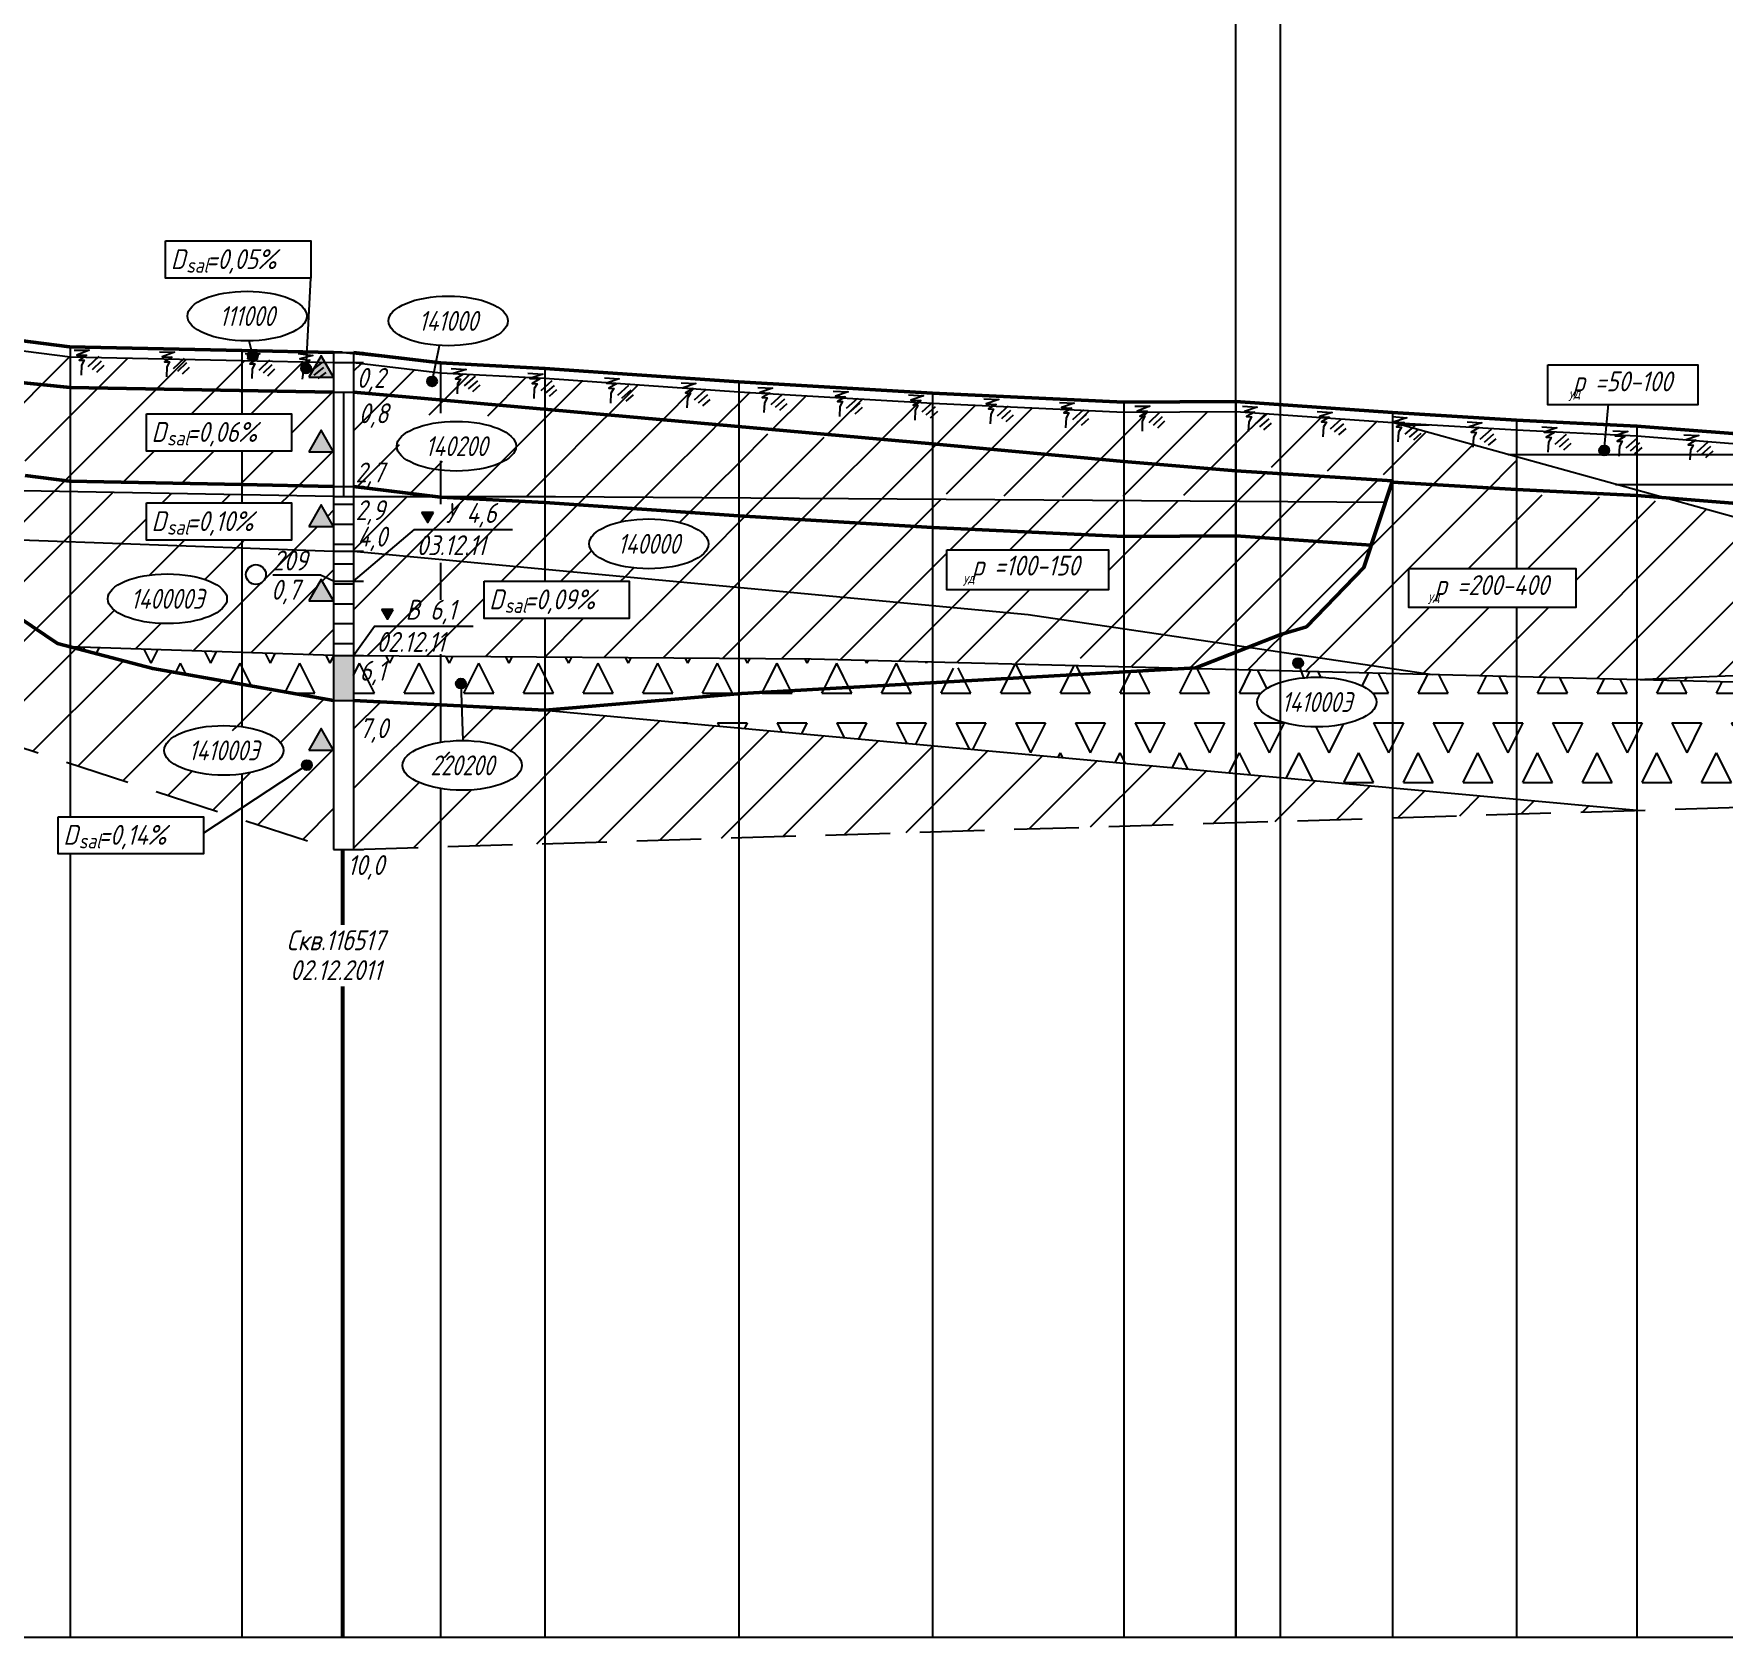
# Model space of a CAD drawing. Extents: x -1282 to 400, y 0 to 1149.
# Drawn here: x -519 to -349.1, y 862.8 to 1024.1 of the extents above; entities that cross this region are included whole.
import ezdxf
from ezdxf.enums import TextEntityAlignment as Align

# ---------------------------------------------------------------- set-up
doc = ezdxf.new("R2010")
doc.units = 0
doc.linetypes.add('ИИ27003', pattern=[9.5, 6.5, -3])
for name, color, linetype, lineweight in [('ИИ_ГЕОЛОГИЯ_025', 7, 'Continuous', 25), ('ИИ_ГЕОЛОГИЯ_050', 7, 'Continuous', 50), ('ИИ_ГЕОФИЗИКА_025', 7, 'Continuous', 25), ('ИИ_ПРОФИЛЬ_025', 7, 'Continuous', 25)]:
    doc.layers.add(name, color=color, linetype=linetype, lineweight=lineweight)
doc.layers.add('Профиль', color=7, linetype='Continuous')
doc.layers.add('ТХ-Л', color=140, linetype='Continuous')
doc.styles.add('VNIPISIMPLEXCUR', font='simplex.shx', dxfattribs={"width": 0.8, "oblique": 15})
doc.linetypes.add('ИИ27001', pattern='A,2.5,[1,3dservice.shx,S=1.85,R=180.00002,X=0,Y=0],2.5,-1', length=6)
doc.linetypes.add('ИИ27002', pattern='A,2,-0.6,[1,3dservice.shx,S=0.6,R=30.000013,X=0.9,Y=0],-0.6,[1,3dservice.shx,S=0.6,R=-30.000013,X=0.3,Y=0],-0.6,[1,3dservice.shx,S=0.6,R=209.999975,X=-0.3,Y=0],-0.6,[1,3dservice.shx,S=0.6,R=150.000007,X=-0.9,Y=0],-0.6,2', length=7)
doc.linetypes.add('ИИ27005', pattern='A,2.5,[1,3dservice.shx,S=1.85,R=180.00002,X=0,Y=0],2.5,-2,[4,3dservice.shx,S=0.5,R=0,X=0,Y=0],-2', length=9)
pattern_1 = [(45, (-1608.2575, 894.792), (-3, 3), [])]
pattern_2 = [(0, (-1608.2575, 894.792), (1.5, 9), [3, -3]), (63.43495, (-1608.2575, 894.792), (1.5, 9), [3.3541, -16.77051]), (116.56505, (-1605.2575, 894.792), (-1.5, -9), [3.3541, -6.708204]), (0, (-1605.2575, 900.792), (1.5, 9), [3, -3]), (296.56505, (-1605.2575, 900.792), (6, 5e-09), [3.3541, -6.708204]), (243.43495, (-1602.2575, 900.792), (-1.5, -9), [3.3541, -16.77051])]
pattern_3 = [(0, (-1608.2575, 894.792), (0, 2), [])]

# ---------------------------------------------------------------- blocks, each defined once
blk = doc.blocks.new('ИИ25020')
at = {"color": 0, "linetype": 'Continuous', "lineweight": 25}
blk.add_ellipse((0, 0), major_axis=(-6, 0), ratio=0.416667, dxfattribs=at)
at = {"color": 0, "linetype": 'Continuous', "style": 'VNIPISIMPLEXCUR', "oblique": 15, "width": 0.75}
blk.add_attdef('INDEX', text='', height=2, dxfattribs=at).set_placement((0, 0), align=Align.MIDDLE_CENTER)
blk = doc.blocks.new('ИИ16001')
at = {"linetype": 'Continuous', "lineweight": 25}
h = blk.add_hatch(color=0, dxfattribs=at)
edge = h.paths.add_edge_path()
edge.add_arc((0, 0), 0.5, 0, 360)
at = {"color": 0, "linetype": 'Continuous', "lineweight": 25}
blk.add_circle((0, 0), 0.5, dxfattribs=at)
blk = doc.blocks.new('ИИ25023')
at = {"linetype": 'Continuous', "lineweight": 25}
blk.add_hatch(color=0, dxfattribs=at).paths.add_polyline_path([(1.9, 1.7), (0.75, 1.7), (1.33, 0.7)])
at = {"color": 0, "linetype": 'Continuous', "lineweight": 25, "flags": 128}
blk.add_lwpolyline([(1.9, 1.7), (0.75, 1.7), (1.33, 0.7)], close=True, dxfattribs=at)
at = {"color": 0, "linetype": 'Continuous', "style": 'VNIPISIMPLEXCUR', "oblique": 15, "width": 0.8}
for tag, p in [('UGV', (2.55, 0.7)), ('DATE', (1.33, -2.7))]:
    blk.add_attdef(tag, p, '', height=2, dxfattribs=at)
blk = doc.blocks.new('ИИ25004')
at = {"linetype": 'Continuous', "lineweight": 25}
blk.add_hatch(color=0, dxfattribs=at).paths.add_polyline_path([(-2.5, 0), (0, 0), (-1.25, 2.17)])
at = {"color": 0, "linetype": 'Continuous', "lineweight": 25}
blk.add_lwpolyline([(-2.5, 0), (0, 0), (-1.25, 2.17)], close=True, dxfattribs=at)
blk = doc.blocks.new('ИИ25006')
at = {"color": 5, "linetype": 'Continuous', "lineweight": 25}
blk.add_circle((0, 0), 1, dxfattribs=at)
at = {"color": 0, "linetype": 'Continuous', "style": 'VNIPISIMPLEXCUR', "oblique": 15, "width": 0.8}
blk.add_attdef('NUMBER', (2, -1), '', height=2, dxfattribs=at)
blk.add_attdef('VALUE', text='', height=2, dxfattribs=at).set_placement((0, -1.5), align=Align.TOP_CENTER)
blk = doc.blocks.new('ИИ25010')
at = {"color": 0, "linetype": 'Continuous', "lineweight": 25}
for points in [[(0, 0), (3, 0), (0.5, -1), (2.5, -1), (1, -2), (2, -2), (1.5, -3), (1.5, -5)], [(4.94, -1.23), (2.82, -3.35)], [(5.47, -2.12), (3.7, -3.88)], [(6, -3), (4.59, -4.41)]]:
    blk.add_lwpolyline(points, dxfattribs=at)

msp = doc.modelspace()

# ---------------------------------------------------------------- hatches: boundary and pattern name
at = {"layer": 'ИИ_ГЕОЛОГИЯ_025'}
h = msp.add_hatch(dxfattribs=at)
h.set_pattern_fill('ИИ_СУГЛИНОК', color=256, pattern_type=2)
h.set_pattern_definition(pattern_1)
h.paths.add_polyline_path([(-515.363, 991.617), (-530.613, 993.567), (-530.613, 990.118), (-529.973, 990.02), (-515.363, 988.534)])
h.paths.add_polyline_path([(-529.973, 990.02), (-530.613, 990.118), (-530.613, 988.867), (-515.363, 988.036), (-515.363, 988.534)])
h.paths.add_polyline_path([(-515.363, 988.036), (-530.613, 988.867), (-530.613, 985.189), (-529.494, 984.965), (-515.363, 983.459)])
h.paths.add_polyline_path([(-529.494, 984.965), (-530.613, 985.189), (-530.613, 983.19), (-519.902, 983.19), (-519.902, 979.693), (-515.432, 979.12), (-515.363, 979.119), (-515.363, 983.459)])
h = msp.add_hatch(dxfattribs=at)
h.set_pattern_fill('ИИ_СУГЛИНОК', color=256, pattern_type=2)
h.set_pattern_definition(pattern_1)
h.paths.add_polyline_path([(-498.113, 991.267), (-515.363, 991.617), (-515.363, 988.534), (-498.113, 988.23)])
h.paths.add_polyline_path([(-488.863, 989.567), (-491.363, 989.567), (-490.477, 991.102), (-491.593, 991.126), (-491.602, 990.955, -0.3991561), (-491.128, 990.455, -1), (-492.128, 990.455, -0.4294331), (-491.602, 990.955), (-491.593, 991.126), (-498.113, 991.267), (-498.113, 988.23), (-488.863, 988.067)])
h.paths.add_polyline_path([(-498.113, 988.23), (-515.363, 988.534), (-515.363, 988.036), (-511.628, 987.832), (-498.113, 987.585)])
h.paths.add_polyline_path([(-488.863, 988.067), (-498.113, 988.23), (-498.113, 987.585), (-495.65, 987.54), (-488.863, 987.225)])
h.paths.add_polyline_path([(-498.113, 987.585), (-511.628, 987.832), (-515.363, 988.036), (-515.363, 983.459), (-508.029, 982.677), (-507.704, 982.657), (-507.704, 985.896), (-498.113, 985.896)])
h.paths.add_polyline_path([(-488.863, 987.225), (-495.65, 987.54), (-498.113, 987.585), (-498.113, 985.896), (-493.1, 985.896), (-493.1, 982.141), (-499.383, 982.141), (-488.863, 981.488), (-488.863, 982.067), (-491.363, 982.067), (-490.113, 984.232), (-488.863, 982.067)])
h = msp.add_hatch(dxfattribs=at)
h.set_pattern_fill('ИИ_СУГЛИНОК', color=256, pattern_type=2)
h.set_pattern_definition(pattern_1)
h.paths.add_polyline_path([(-478.859, 989.644), (-478.764, 990.095), (-486.863, 991.067), (-486.863, 988.067), (-478.113, 987.287), (-478.113, 990.017), (-478.764, 990.095), (-478.859, 989.644, -0.3548266), (-478.461, 989.155, -1), (-479.461, 989.155, -0.4762037)])
h.paths.add_polyline_path([(-467.613, 989.467), (-478.113, 990.017), (-478.113, 987.287), (-467.613, 986.351)])
h.paths.add_polyline_path([(-467.613, 989.467), (-467.613, 986.351), (-448.113, 984.613), (-448.113, 988.117)])
h.paths.add_polyline_path([(-428.613, 986.967), (-448.113, 988.117), (-448.113, 984.613), (-428.613, 982.874)])
edge = h.paths.add_edge_path()
edge.add_ellipse((-476.517, 983.56), major_axis=(-6, 0), ratio=0.4166667, start_angle=285.43135, end_angle=434.56865, ccw=False)
edge.add_line((-478.113, 985.97), (-478.113, 987.287))
edge.add_line((-478.113, 987.287), (-486.863, 988.067))
edge.add_line((-486.863, 988.067), (-486.863, 981.364))
edge.add_line((-486.863, 981.364), (-480.014, 980.939))
edge.add_line((-480.014, 980.939), (-478.113, 980.789))
edge.add_line((-478.113, 980.789), (-478.113, 981.15))
h.paths.add_polyline_path([(-478.113, 987.287), (-478.113, 986.496), (-467.613, 985.62), (-467.613, 986.351)])
edge = h.paths.add_edge_path()
edge.add_line((-467.613, 985.62), (-478.113, 986.496))
edge.add_line((-478.113, 986.496), (-478.113, 985.97))
edge.add_ellipse((-476.517, 983.56), major_axis=(-6, 0), ratio=0.4166667, start_angle=74.56865, end_angle=285.43135, ccw=False)
edge.add_line((-478.113, 981.15), (-478.113, 980.789))
edge.add_line((-478.113, 980.789), (-467.613, 979.958))
edge.add_line((-467.613, 979.958), (-467.613, 985.62))
h.paths.add_polyline_path([(-448.113, 984.058), (-451.017, 984.234), (-467.613, 985.62), (-467.613, 979.958), (-449.689, 978.54), (-448.113, 978.49)])
h.paths.add_polyline_path([(-487.392, 987.689), (-482.849, 987.37), (-481.892, 990.942), (-486.435, 991.261)], flags=9)
h.paths.add_polyline_path([(-487.188, 984.131), (-482.645, 983.812), (-481.688, 987.384), (-486.231, 987.703)], flags=9)
h = msp.add_hatch(dxfattribs=at)
h.set_pattern_fill('ИИ_СУГЛИНОК', color=256, pattern_type=2)
h.set_pattern_definition(pattern_1)
h.paths.add_polyline_path([(-467.613, 986.351), (-467.613, 985.62), (-451.017, 984.234), (-448.113, 984.058), (-448.113, 984.613)])
h.paths.add_polyline_path([(-428.613, 982.874), (-448.113, 984.058), (-448.113, 978.49), (-428.613, 977.875)])
h = msp.add_hatch(dxfattribs=at)
h.set_pattern_fill('ИИ_СУГЛИНОК', color=256, pattern_type=2)
h.set_pattern_definition(pattern_1)
h.paths.add_polyline_path([(-409.363, 986.067), (-428.613, 986.967), (-428.613, 982.874), (-421.009, 982.413), (-409.363, 981.592)])
h.paths.add_polyline_path([(-409.363, 981.089), (-428.613, 982.874), (-428.613, 977.875), (-416.44, 977.491), (-409.363, 977.61)])
h.paths.add_polyline_path([(-421.009, 982.413), (-428.613, 982.874), (-409.363, 981.089), (-409.363, 981.592)], flags=17)
h.paths.add_polyline_path([(-409.363, 981.592), (-409.363, 981.089), (-398.113, 980.161), (-398.113, 980.798)])
h.paths.add_polyline_path([(-398.113, 986.117), (-409.363, 986.067), (-409.363, 981.592), (-398.113, 980.798)])
h.paths.add_polyline_path([(-398.113, 980.161), (-409.363, 981.089), (-409.363, 977.61), (-398.113, 977.798)])
h = msp.add_hatch(dxfattribs=at)
h.set_pattern_fill('ИИ_СУГЛИНОК', color=256, pattern_type=2)
h.set_pattern_definition(pattern_1)
h.paths.add_polyline_path([(-382.363, 985.017), (-398.113, 986.117), (-398.113, 980.798), (-387.94, 980.081), (-382.363, 979.748)])
h.paths.add_polyline_path([(-382.363, 979.14), (-398.113, 980.161), (-398.113, 977.798), (-384.339, 978.029), (-382.737, 978.002)])
h.paths.add_polyline_path([(-384.339, 978.029), (-398.113, 977.798), (-398.113, 977.123), (-384.645, 977.031)])
h = msp.add_hatch(dxfattribs=at)
h.set_pattern_fill('ИИ_СУГЛИНОК', color=256, pattern_type=2)
h.set_pattern_definition(pattern_1)
h.paths.add_polyline_path([(-369.863, 981.553), (-382.363, 985.017), (-382.363, 979.748), (-369.863, 979.001)])
h.paths.add_polyline_path([(-382.363, 979.017), (-382.363, 977.996), (-369.863, 977.786), (-369.863, 978.267)])
h.paths.add_polyline_path([(-369.863, 979.001), (-382.363, 979.748), (-382.363, 979.017), (-369.863, 978.267)])
h = msp.add_hatch(dxfattribs=at)
h.set_pattern_fill('ИИ_ГЛИНА', color=256, pattern_type=2)
h.set_pattern_definition([(0, (-1608.2575, 894.792), (0, 3), [])])
h.paths.add_polyline_path([(-348.113, 982.917), (-357.763, 983.667), (-357.763, 978.278), (-350.654, 977.854), (-348.113, 977.59)])
h.paths.add_polyline_path([(-357.763, 983.667), (-360.906, 983.823), (-361.007, 982.707, -0.38799), (-360.552, 982.209, -1), (-361.552, 982.209, -0.4409325), (-361.007, 982.707), (-360.906, 983.823), (-369.863, 984.267), (-369.863, 981.553), (-358.12, 978.3), (-357.763, 978.278)])
h.paths.add_polyline_path([(-369.863, 984.267), (-382.363, 985.017), (-369.863, 981.553)])
h.paths.add_polyline_path([(-348.113, 977.59), (-350.654, 977.854), (-357.763, 978.278), (-357.763, 978.201), (-355.083, 977.458), (-348.113, 976.917)])
h = msp.add_hatch(dxfattribs=at)
h.set_pattern_fill('ИИ_СУГЛИНОК', color=256, pattern_type=2)
h.set_pattern_definition(pattern_1)
h.paths.add_polyline_path([(-515.363, 979.119), (-515.432, 979.12), (-519.902, 979.693), (-519.902, 979.585), (-530.613, 979.585), (-530.613, 978.329), (-515.363, 978.051)])
h.paths.add_polyline_path([(-530.613, 978.329), (-542.183, 978.541), (-541.342, 977.896), (-533.379, 973.696), (-530.613, 973.595)])
h.paths.add_polyline_path([(-515.363, 978.051), (-530.613, 978.329), (-530.613, 973.595), (-515.363, 973.036)])
h.paths.add_polyline_path([(-507.704, 976.925), (-498.113, 976.925), (-498.113, 977.736), (-515.363, 978.051), (-515.363, 973.036), (-498.113, 972.405), (-498.113, 973.169), (-507.704, 973.169)])
h.paths.add_polyline_path([(-498.113, 982.062), (-499.383, 982.141), (-507.704, 982.141), (-507.704, 982.657), (-508.029, 982.677), (-515.363, 983.459), (-515.363, 979.119), (-498.113, 978.767)])
h = msp.add_hatch(dxfattribs=at)
h.set_pattern_fill('ИИ_СУГЛИНОК', color=256, pattern_type=2)
h.set_pattern_definition(pattern_1)
h.paths.add_polyline_path([(-488.863, 981.488), (-498.113, 982.062), (-498.113, 978.767), (-488.863, 978.567)])
h.paths.add_polyline_path([(-488.863, 978.567), (-498.113, 978.767), (-498.113, 977.736), (-488.863, 977.567)])
h = msp.add_hatch(dxfattribs=at)
h.set_pattern_fill('ИИ_СУГЛИНОК', color=256, pattern_type=2)
h.set_pattern_definition(pattern_1)
h.paths.add_polyline_path([(-478.113, 980.789), (-480.014, 980.939), (-486.863, 981.364), (-486.863, 978.567), (-478.612, 977.577), (-478.113, 977.577)])
h.paths.add_polyline_path([(-467.613, 979.958), (-478.113, 980.789), (-478.113, 977.577), (-467.613, 977.59)])
h.paths.add_polyline_path([(-467.613, 976.967), (-478.113, 977.517), (-478.612, 977.577), (-486.863, 977.567), (-486.863, 972.067), (-467.613, 970.264)])
h.paths.add_polyline_path([(-479.977, 975.952), (-478.822, 975.952), (-479.4, 974.952)], flags=16)
h.paths.add_polyline_path([(-467.613, 979.958), (-467.613, 977.59), (-466.536, 977.591), (-448.113, 977.465), (-448.113, 978.49), (-449.689, 978.54)])
h.paths.add_polyline_path([(-487.516, 978.18), (-482.973, 977.861), (-482.016, 981.432), (-486.559, 981.751)], flags=9)
h.paths.add_polyline_path([(-481.158, 971.311), (-471.244, 971.043), (-470.44, 974.043), (-480.354, 974.311)], flags=25)
h.paths.add_polyline_path([(-478.367, 974.1), (-471.31, 973.781), (-470.353, 977.352), (-477.41, 977.671)], flags=9)
h.paths.add_polyline_path([(-487.516, 974.382), (-483.049, 974.063), (-482.092, 977.634), (-486.559, 977.953)], flags=9)
h.paths.add_polyline_path([(-487.321, 971.721), (-482.778, 971.402), (-481.821, 974.974), (-486.364, 975.293)], flags=9)
h = msp.add_hatch(dxfattribs=at)
h.set_pattern_fill('ИИ_СУГЛИНОК', color=256, pattern_type=2)
h.set_pattern_definition(pattern_1)
h.paths.add_polyline_path([(-587.363, 978.825), (-598.113, 978.701), (-598.113, 977.729), (-587.363, 974.22)])
h.paths.add_polyline_path([(-574.113, 978.969), (-574.151, 978.977), (-587.363, 978.825), (-587.363, 974.22), (-574.113, 969.895)])
h.paths.add_polyline_path([(-557.613, 979.109), (-565.132, 978.899), (-574.113, 978.977), (-574.113, 969.895), (-557.613, 964.509)])
h.paths.add_polyline_path([(-548.113, 978.759), (-550.5, 979.307), (-557.613, 979.109), (-557.613, 964.509), (-548.113, 961.408), (-548.113, 966.241), (-553.444, 966.241), (-553.444, 970.168), (-548.113, 970.168)])
h.paths.add_polyline_path([(-530.613, 971.204), (-533.025, 973.054), (-540.002, 976.897), (-548.113, 978.759), (-548.113, 970.168), (-536.641, 970.168), (-536.641, 966.241), (-548.113, 966.241), (-548.113, 961.408), (-530.613, 955.695)])
h.paths.add_polyline_path([(-515.363, 961.612), (-516.682, 961.999), (-524.958, 966.865), (-530.613, 971.204), (-530.613, 955.695), (-515.363, 950.717)])
edge = h.paths.add_edge_path()
edge.add_ellipse((-499.914, 952.034), major_axis=(-6, 0), ratio=0.4166667, start_angle=252.53088, end_angle=467.46912, ccw=False)
edge.add_line((-498.113, 954.418), (-498.113, 958.137))
edge.add_line((-498.113, 958.137), (-505.274, 958.648))
edge.add_line((-505.274, 958.648), (-515.363, 961.612))
edge.add_line((-515.363, 961.612), (-515.363, 950.717))
edge.add_line((-515.363, 950.717), (-499.29, 945.47))
edge.add_line((-499.29, 945.47), (-498.113, 946.242))
edge.add_line((-498.113, 946.242), (-498.113, 949.649))
h = msp.add_hatch(dxfattribs=at)
h.set_pattern_fill('ИИ_СУГЛИНОК', color=256, pattern_type=2)
h.set_pattern_definition(pattern_1)
h.paths.add_polyline_path([(-488.863, 977.567), (-498.113, 977.736), (-498.113, 976.925), (-493.1, 976.925), (-493.1, 973.169), (-498.113, 973.169), (-498.113, 972.405), (-488.863, 972.067), (-488.863, 974.567), (-491.363, 974.567), (-490.113, 976.732), (-488.863, 974.567)])
h = msp.add_hatch(dxfattribs=at)
h.set_pattern_fill('ИИ_КОНСИСТЕНЦИЯ_01', color=256, pattern_type=2)
h.set_pattern_definition(pattern_3)
h.paths.add_polyline_path([(-486.863, 977.567), (-488.863, 977.567), (-488.863, 972.067), (-486.863, 972.067)])
h = msp.add_hatch(dxfattribs=at)
h.set_pattern_fill('ИИ_СУГЛИНОК', color=256, pattern_type=2)
h.set_pattern_definition(pattern_1)
h.paths.add_polyline_path([(-448.113, 975.617), (-467.613, 976.967), (-467.613, 970.264), (-448.113, 968.439)])
edge = h.paths.add_edge_path(flags=16)
edge.add_ellipse((-457.158, 972.815), major_axis=(-6, 0), ratio=0.4166667, start_angle=0, end_angle=360)
h.paths.add_polyline_path([(-448.113, 977.465), (-466.536, 977.591), (-467.613, 977.59), (-467.613, 976.967), (-448.113, 975.617)])
h.paths.add_polyline_path([(-428.613, 977.332), (-448.113, 977.465), (-448.113, 975.617), (-428.613, 974.467)])
h.paths.add_polyline_path([(-448.113, 978.49), (-448.113, 977.465), (-428.613, 977.332), (-428.613, 977.875)])
h.paths.add_polyline_path([(-428.613, 974.467), (-448.113, 975.617), (-448.113, 968.439), (-428.613, 966.613)])
h = msp.add_hatch(dxfattribs=at)
h.set_pattern_fill('ИИ_СУГЛИНОК', color=256, pattern_type=2)
h.set_pattern_definition(pattern_1)
h.paths.add_polyline_path([(-409.363, 977.2), (-428.613, 977.332), (-428.613, 974.467), (-409.363, 973.567)])
h.paths.add_polyline_path([(-409.363, 973.567), (-428.613, 974.467), (-428.613, 966.613), (-419.008, 965.714), (-409.363, 964.281)])
h.paths.add_polyline_path([(-410.925, 972.218), (-410.925, 968.175), (-427.167, 968.175), (-427.167, 972.218)], flags=16)
h.paths.add_polyline_path([(-427.567, 968.469), (-411.605, 968.112), (-410.533, 972.112), (-426.495, 972.469)], flags=24)
h.paths.add_polyline_path([(-425.988, 968.36), (-424.231, 968.226), (-423.829, 969.726), (-425.586, 969.86)], flags=8)
h = msp.add_hatch(dxfattribs=at)
h.set_pattern_fill('ИИ_СУГЛИНОК', color=256, pattern_type=2)
h.set_pattern_definition(pattern_1)
h.paths.add_polyline_path([(-398.113, 977.123), (-409.363, 977.2), (-409.363, 973.567), (-398.113, 973.617)])
h.paths.add_polyline_path([(-384.645, 977.031), (-398.113, 977.123), (-398.113, 973.617), (-385.956, 972.768)])
h.paths.add_polyline_path([(-383.059, 977.02), (-384.645, 977.031), (-385.956, 972.768), (-384.489, 972.665)])
h.paths.add_polyline_path([(-384.489, 972.665), (-385.956, 972.768), (-386.33, 971.551), (-391.116, 965.666), (-398.113, 963.067), (-398.113, 962.611), (-396.806, 962.417), (-393.577, 963.678), (-391.005, 964.472), (-385.224, 970.425)])
h.paths.add_polyline_path([(-386.33, 971.551), (-385.956, 972.768), (-398.113, 973.617), (-398.113, 963.067), (-391.116, 965.666)])
h.paths.add_polyline_path([(-398.113, 973.617), (-409.363, 973.567), (-409.363, 964.281), (-398.991, 962.741), (-398.113, 963.067)])
h = msp.add_hatch(dxfattribs=at)
h.set_pattern_fill('ИИ_СУГЛИНОК', color=256, pattern_type=2)
h.set_pattern_definition(pattern_1)
h.paths.add_polyline_path([(-382.363, 977.996), (-382.737, 978.002), (-385.224, 970.425), (-391.005, 964.472), (-393.577, 963.678), (-396.806, 962.417), (-382.363, 960.272)])
h.paths.add_polyline_path([(-369.863, 977.786), (-382.363, 977.996), (-382.363, 960.272), (-378.331, 959.673), (-369.863, 959.462), (-369.863, 966.4), (-380.723, 966.4), (-380.723, 970.328), (-369.863, 970.328)])
h.paths.add_polyline_path([(-357.763, 977.272), (-363.502, 977.679), (-369.863, 977.786), (-369.863, 970.328), (-363.92, 970.328), (-363.92, 966.4), (-369.863, 966.4), (-369.863, 959.462), (-357.763, 959.161)])
h.paths.add_polyline_path([(-348.113, 975.527), (-353.26, 976.953), (-357.763, 977.272), (-357.763, 959.161), (-348.113, 959.566)])
h.paths.add_polyline_path([(-340.113, 973.311), (-348.113, 975.527), (-348.113, 959.566), (-340.113, 959.902)])
h.paths.add_polyline_path([(-327.863, 969.917), (-340.113, 973.311), (-340.113, 959.902), (-327.863, 960.417), (-327.863, 961.917), (-330.363, 961.917), (-329.113, 964.082), (-327.863, 961.917)])
h = msp.add_hatch(dxfattribs=at)
h.set_pattern_fill('ИИ_СУГЛИНОК', color=256, pattern_type=2)
h.set_pattern_definition(pattern_1)
h.paths.add_polyline_path([(-515.363, 973.036), (-530.613, 973.595), (-530.613, 972.205), (-516.632, 962.797), (-515.375, 962.465), (-515.363, 962.465)])
h.paths.add_polyline_path([(-498.113, 972.405), (-515.363, 973.036), (-515.363, 962.465), (-498.113, 961.88)])
edge = h.paths.add_edge_path(flags=16)
edge.add_ellipse((-505.59, 967.283), major_axis=(-6, 0), ratio=0.4166667, start_angle=0, end_angle=360)
h.paths.add_polyline_path([(-488.863, 967.067), (-491.363, 967.067), (-490.113, 969.232), (-488.863, 967.067), (-488.863, 972.067), (-498.113, 972.405), (-498.113, 961.88), (-488.863, 961.567)])
h.paths.add_polyline_path([(-497.68, 969.721, -1), (-495.68, 969.721, -1)], flags=16)
h.paths.add_polyline_path([(-511.045, 965.917), (-500.402, 965.649), (-499.598, 968.649), (-510.241, 968.917)], flags=24)
h.paths.add_polyline_path([(-496.251, 966.379), (-491.708, 966.06), (-490.751, 969.632), (-495.294, 969.951)], flags=24)
h.paths.add_polyline_path([(-495.648, 969.767), (-490.61, 969.499), (-489.806, 972.499), (-494.844, 972.767)], flags=9)
h = msp.add_hatch(dxfattribs=at)
h.set_pattern_fill('ИИ_СУГЛИНОК', color=256, pattern_type=2)
h.set_pattern_definition(pattern_1)
h.paths.add_polyline_path([(-530.613, 972.205), (-530.613, 971.204), (-524.958, 966.865), (-516.682, 961.999), (-515.363, 961.612), (-515.363, 962.462), (-516.632, 962.797)])
h.paths.add_polyline_path([(-507.058, 960.269), (-515.363, 962.462), (-515.363, 961.612), (-505.274, 958.648), (-498.113, 958.137), (-498.113, 958.695)])
h = msp.add_hatch(dxfattribs=at)
h.set_pattern_fill('ИИ_КОНСИСТЕНЦИЯ_01', color=256, pattern_type=2)
h.set_pattern_definition(pattern_3)
h.paths.add_polyline_path([(-486.863, 972.067), (-488.863, 972.067), (-488.863, 969.067), (-486.863, 969.067)])
h = msp.add_hatch(dxfattribs=at)
h.set_pattern_fill('ИИ_СУГЛИНОК', color=256, pattern_type=2)
h.set_pattern_definition(pattern_1)
h.paths.add_polyline_path([(-467.613, 970.264), (-483.667, 971.767), (-486.863, 969.067), (-486.863, 961.567), (-467.613, 961.425), (-467.613, 965.301), (-473.733, 965.301), (-473.733, 969.056), (-467.613, 969.056)])
h.paths.add_polyline_path([(-482.862, 966.219), (-483.439, 965.219), (-484.017, 966.219)], flags=16)
h.paths.add_polyline_path([(-448.113, 968.439), (-467.613, 970.264), (-467.613, 969.056), (-459.13, 969.056), (-459.13, 965.301), (-467.613, 965.301), (-467.613, 961.425), (-448.113, 961.282)])
h.paths.add_polyline_path([(-485.198, 961.579), (-475.283, 961.311), (-474.48, 964.311), (-484.394, 964.579)], flags=9)
h.paths.add_polyline_path([(-482.178, 964.368), (-475.502, 964.049), (-474.545, 967.62), (-481.221, 967.939)], flags=24)
h = msp.add_hatch(dxfattribs=at)
h.set_pattern_fill('ИИ_КОНСИСТЕНЦИЯ_01', color=256, pattern_type=2)
h.set_pattern_definition(pattern_3)
h.paths.add_polyline_path([(-486.863, 969.067), (-488.863, 969.067), (-488.863, 961.567), (-486.863, 961.567)])
h = msp.add_hatch(dxfattribs=at)
h.set_pattern_fill('ИИ_СУГЛИНОК', color=256, pattern_type=2)
h.set_pattern_definition(pattern_1)
h.paths.add_polyline_path([(-428.613, 966.613), (-448.113, 968.439), (-448.113, 961.282), (-440.843, 961.229), (-428.613, 960.925)])
h.paths.add_polyline_path([(-409.363, 964.281), (-419.008, 965.714), (-428.613, 966.613), (-428.613, 960.925), (-421.046, 960.736), (-419.048, 960.895), (-409.363, 961.653)])
h.paths.add_polyline_path([(-409.363, 964.281), (-409.363, 961.653), (-399.929, 962.393), (-398.991, 962.741)])
h = msp.add_hatch(dxfattribs=at)
h.set_pattern_fill('ИИ_ЩЕБЕНЬ', color=256, pattern_type=2)
h.set_pattern_definition(pattern_2)
h.paths.add_polyline_path([(-498.113, 961.88), (-515.363, 962.465), (-506.828, 960.229), (-498.113, 958.695)])
h.paths.add_polyline_path([(-488.863, 961.567), (-498.113, 961.88), (-498.113, 958.695), (-492.781, 957.756), (-489.529, 957.524), (-488.863, 957.497)])
h = msp.add_hatch(dxfattribs=at)
h.set_pattern_fill('ИИ_СУГЛИНОК', color=256, pattern_type=2)
h.set_pattern_definition(pattern_1)
h.paths.add_polyline_path([(-398.113, 961.906), (-398.113, 962.611), (-398.991, 962.741), (-399.929, 962.393), (-409.363, 961.653), (-409.363, 960.445), (-402.965, 960.286), (-402.142, 960.332)])
h.paths.add_polyline_path([(-391.342, 960.813, -0.3172248), (-391.674, 960.342), (-391.553, 960.002), (-378.331, 959.673), (-396.806, 962.417), (-398.113, 961.906), (-398.113, 960.165), (-391.553, 960.002), (-391.674, 960.342, -0.5183437), (-392.342, 960.813, -1)])
h = msp.add_hatch(color=256, dxfattribs=at)
h.dxf.hatch_style = 1
h.paths.add_polyline_path([(-486.863, 961.567), (-488.863, 961.567), (-488.863, 957.067), (-486.863, 957.067)])
h = msp.add_hatch(dxfattribs=at)
h.set_pattern_fill('ИИ_ЩЕБЕНЬ', color=256, pattern_type=2)
h.set_pattern_definition(pattern_2)
h.paths.add_polyline_path([(-478.113, 961.502), (-486.863, 961.567), (-486.863, 957.413), (-478.113, 957.049)])
h.paths.add_polyline_path([(-467.613, 961.425), (-478.113, 961.502), (-478.113, 957.049), (-475.995, 956.961), (-476.04, 958.259, -0.4243738), (-476.557, 958.758, -1), (-475.557, 958.758, -0.4041258), (-476.04, 958.259), (-475.995, 956.961), (-471.534, 956.775), (-467.613, 957.08)])
h.paths.add_polyline_path([(-448.113, 961.282), (-467.613, 961.425), (-467.613, 957.08), (-448.113, 958.598)])
h.paths.add_polyline_path([(-428.613, 960.136), (-428.613, 960.925), (-440.843, 961.229), (-448.113, 961.282), (-448.113, 958.598), (-442.667, 959.022)])
h.paths.add_polyline_path([(-487.112, 958.231), (-483.255, 957.912), (-482.298, 961.483), (-486.155, 961.802)], flags=9)
h = msp.add_hatch(dxfattribs=at)
h.set_pattern_fill('ИИ_ЩЕБЕНЬ', color=256, pattern_type=2)
h.set_pattern_definition(pattern_2)
h.paths.add_polyline_path([(-428.613, 960.136), (-442.667, 959.022), (-448.113, 958.598), (-448.113, 957.737), (-447.815, 957.763), (-428.613, 958.843)])
h.paths.add_polyline_path([(-409.363, 959.926), (-409.363, 960.445), (-421.046, 960.736), (-428.613, 960.136), (-428.613, 958.843)])
h.paths.add_polyline_path([(-409.363, 959.926), (-428.613, 958.843), (-428.613, 952.496), (-409.363, 950.733)])
h.paths.add_polyline_path([(-398.113, 960.165), (-402.965, 960.286), (-409.363, 959.926), (-409.363, 950.733), (-398.113, 949.702)])
h = msp.add_hatch(dxfattribs=at)
h.set_pattern_fill('ИИ_СУПЕСЬ', color=256, pattern_type=2)
h.set_pattern_definition([(45, (-1605.2575, 894.792), (-3, 3), [5, -2])])
h.paths.add_polyline_path([(-327.863, 960.417), (-340.113, 959.902), (-340.113, 958.722), (-336.132, 958.622), (-336.064, 958.73, -0.2582575), (-336.299, 959.154, -1), (-335.299, 959.154, -0.421522), (-335.811, 958.654), (-327.863, 958.417)])
h.paths.add_polyline_path([(-340.113, 959.902), (-357.763, 959.161), (-340.113, 958.722)])
h.paths.add_polyline_path([(-325.863, 960.417), (-325.863, 958.417), (-312.959, 959.022)])
h = msp.add_hatch(dxfattribs=at)
h.set_pattern_fill('ИИ_ЩЕБЕНЬ', color=256, pattern_type=2)
h.set_pattern_definition(pattern_2)
h.paths.add_polyline_path([(-448.113, 957.737), (-448.113, 958.598), (-467.613, 957.08), (-467.613, 956.07)])
h.paths.add_polyline_path([(-448.113, 957.737), (-467.613, 956.07), (-448.113, 954.283)])
h.paths.add_polyline_path([(-428.613, 958.843), (-447.815, 957.763), (-448.113, 957.737), (-448.113, 954.283), (-428.613, 952.496)])
h = msp.add_hatch(dxfattribs=at)
h.set_pattern_fill('ИИ_ЩЕБЕНЬ', color=256, pattern_type=2)
h.set_pattern_definition(pattern_2)
edge = h.paths.add_edge_path()
edge.add_ellipse((-389.964, 956.9), major_axis=(-6, 0), ratio=0.4166667, start_angle=283.02239, end_angle=360, ccw=False)
edge.add_line((-391.316, 959.336), (-391.553, 960.002))
edge.add_line((-391.553, 960.002), (-398.113, 960.165))
edge.add_line((-398.113, 960.165), (-398.113, 949.702))
edge.add_line((-398.113, 949.702), (-382.363, 948.259))
edge.add_line((-382.363, 948.259), (-382.363, 959.773))
edge.add_line((-382.363, 959.773), (-391.553, 960.002))
edge.add_line((-391.553, 960.002), (-391.316, 959.336))
edge.add_ellipse((-389.964, 956.9), major_axis=(-6, 0), ratio=0.4166667, start_angle=0, end_angle=283.02239, ccw=False)
h.paths.add_polyline_path([(-369.863, 959.462), (-382.363, 959.773), (-382.363, 948.259), (-369.863, 947.113)])
h.paths.add_polyline_path([(-357.763, 959.161), (-369.863, 959.462), (-369.863, 947.113), (-357.763, 946.005)])
h.paths.add_polyline_path([(-348.113, 958.921), (-357.763, 959.161), (-357.763, 946.005), (-348.113, 946.299)])
h = msp.add_hatch(dxfattribs=at)
h.set_pattern_fill('ИИ_СУГЛИНОК', color=256, pattern_type=2)
h.set_pattern_definition(pattern_1)
edge = h.paths.add_edge_path()
edge.add_line((-488.863, 957.067), (-492.781, 957.756))
edge.add_line((-492.781, 957.756), (-498.113, 958.137))
edge.add_line((-498.113, 958.137), (-498.113, 954.418))
edge.add_ellipse((-499.914, 952.034), major_axis=(-6, 0), ratio=0.4166667, start_angle=107.46912, end_angle=252.53088, ccw=False)
edge.add_line((-498.113, 949.649), (-498.113, 946.242))
edge.add_line((-498.113, 946.242), (-491.964, 950.279))
edge.add_arc((-491.546, 950.553), 0.5, 180, 213.27982, ccw=False)
edge.add_arc((-491.546, 950.553), 0.5, 0, 180, ccw=False)
edge.add_arc((-491.546, 950.553), 0.5, -146.72018, 0, ccw=False)
edge.add_line((-491.964, 950.279), (-498.113, 946.242))
edge.add_line((-498.113, 946.242), (-498.113, 945.086))
edge.add_line((-498.113, 945.086), (-488.863, 942.067))
edge.add_line((-488.863, 942.067), (-488.863, 952.067))
edge.add_line((-488.863, 952.067), (-491.363, 952.067))
edge.add_line((-491.363, 952.067), (-490.113, 954.232))
edge.add_line((-490.113, 954.232), (-488.863, 952.067))
edge.add_line((-488.863, 952.067), (-488.863, 957.067))
h = msp.add_hatch(dxfattribs=at)
h.set_pattern_fill('ИИ_СУГЛИНОК', color=256, pattern_type=2)
h.set_pattern_definition(pattern_1)
edge = h.paths.add_edge_path()
edge.add_line((-478.113, 956.614), (-486.863, 957.067))
edge.add_line((-486.863, 957.067), (-486.863, 942.067))
edge.add_line((-486.863, 942.067), (-478.113, 942.334))
edge.add_line((-478.113, 942.334), (-478.113, 948.2))
edge.add_ellipse((-475.923, 950.528), major_axis=(-6, 0), ratio=0.4166667, start_angle=291.41065, end_angle=428.58935, ccw=False)
edge.add_line((-478.113, 952.855), (-478.113, 956.614))
edge = h.paths.add_edge_path()
edge.add_line((-467.613, 956.07), (-475.979, 956.503))
edge.add_line((-475.979, 956.503), (-475.859, 953.028))
edge.add_ellipse((-475.923, 950.528), major_axis=(-6, 0), ratio=0.4166667, start_angle=68.58935, end_angle=269.39182, ccw=False)
edge.add_line((-478.113, 948.2), (-478.113, 942.334))
edge.add_line((-478.113, 942.334), (-467.613, 942.654))
edge.add_line((-467.613, 942.654), (-467.613, 956.07))
h.paths.add_polyline_path([(-448.113, 954.283), (-467.613, 956.07), (-467.613, 942.654), (-448.113, 943.249)])
h.paths.add_polyline_path([(-448.113, 954.283), (-448.113, 943.249), (-357.763, 946.005)])
h.paths.add_polyline_path([(-487.134, 952.446), (-482.591, 952.127), (-481.634, 955.699), (-486.177, 956.017)], flags=9)

# ---------------------------------------------------------------- linework, layer by layer
at = {"layer": 'ИИ_ГЕОЛОГИЯ_025', "flags": 128}
for points in [[(-624.113, 1020.217), (-618.363, 1014.467), (-607.863, 1009.267), (-598.113, 1006.767), (-587.363, 1002.917), (-574.113, 999.617), (-557.613, 996.967), (-548.113, 996.867), (-530.613, 993.567), (-515.363, 991.617), (-498.113, 991.267), (-488.863, 991.067)], [(-491.628, 990.455), (-491.158, 999.528)], [(-496.997, 991.749), (-497.351, 993.229)], [(-478.961, 989.155), (-478.203, 992.768)], [(-488.863, 992.067), (-485.863, 992.067)], [(-488.863, 991.067), (-485.863, 991.067)], [(-486.863, 991.067), (-478.113, 990.017), (-467.613, 989.467), (-448.113, 988.117), (-428.613, 986.967), (-409.363, 986.067), (-398.113, 986.117), (-382.363, 985.017), (-369.863, 984.267), (-357.763, 983.667), (-348.113, 982.917), (-340.113, 982.017), (-327.863, 980.917)], [(-488.863, 988.067), (-485.863, 988.067)], [(-487.863, 988.067), (-487.863, 977.567)], [(-327.863, 969.917), (-382.363, 985.017)], [(-600.988, 978.668), (-574.113, 978.977), (-550.5, 979.307), (-541.342, 977.896), (-533.379, 973.696), (-488.863, 972.067)], [(-488.863, 978.567), (-485.863, 978.567)], [(-488.863, 977.567), (-485.863, 977.567)], [(-486.863, 969.067), (-480.727, 974.252), (-470.858, 974.252)], [(-488.863, 972.067), (-485.863, 972.067)], [(-486.863, 972.067), (-419.008, 965.714), (-378.331, 959.673)], [(-488.863, 969.067), (-490.169, 969.657), (-494.979, 969.657)], [(-488.863, 969.067), (-485.863, 969.067)], [(-486.863, 961.567), (-484.767, 964.519), (-474.828, 964.519)], [(-488.863, 957.067), (-506.828, 960.229), (-515.363, 962.465), (-515.363, 962.465), (-515.363, 962.465)], [(-488.863, 961.567), (-515.363, 962.465)], [(-488.863, 961.567), (-485.863, 961.567)], [(-486.863, 961.567), (-440.843, 961.229), (-327.863, 958.417)], [(-391.842, 960.813), (-391.316, 959.336)], [(-357.763, 959.161), (-327.863, 960.417)], [(-476.057, 958.758), (-475.859, 953.028)], [(-488.863, 957.067), (-485.863, 957.067)], [(-486.863, 957.067), (-467.613, 956.07), (-357.763, 946.005)], [(-491.546, 950.553), (-501.968, 943.712)], [(-488.863, 942.067), (-485.863, 942.067)]]:
    msp.add_lwpolyline(points, dxfattribs=at)
for points in [[(-505.762, 1003.283), (-491.158, 1003.283), (-491.158, 999.528), (-505.762, 999.528)], [(-507.704, 985.896), (-493.1, 985.896), (-493.1, 982.141), (-507.704, 982.141)], [(-507.704, 976.925), (-493.1, 976.925), (-493.1, 973.169), (-507.704, 973.169)], [(-473.733, 969.056), (-459.13, 969.056), (-459.13, 965.301), (-473.733, 965.301)], [(-516.571, 945.366), (-501.968, 945.366), (-501.968, 941.611), (-516.571, 941.611)]]:
    msp.add_lwpolyline(points, close=True, dxfattribs=at)
at = {"layer": 'ИИ_ГЕОЛОГИЯ_025', "linetype": 'Continuous', "flags": 128}
for points in [[(-488.863, 992.067), (-488.863, 942.067)], [(-486.863, 992.067), (-486.863, 942.067)]]:
    msp.add_lwpolyline(points, dxfattribs=at)
at = {"layer": 'ИИ_ГЕОЛОГИЯ_025', "linetype": 'ИИ27003', "flags": 128}
for points in [[(-624.113, 986.217), (-488.863, 942.067)], [(-486.863, 942.067), (-327.863, 946.917)]]:
    msp.add_lwpolyline(points, dxfattribs=at)
at = {"layer": 'ИИ_ГЕОЛОГИЯ_025', "linetype": 'ИИ27002', "flags": 128}
for points in [[(-488.863, 977.567), (-542.183, 978.541)], [(-486.863, 977.567), (-466.536, 977.591), (-383.059, 977.02)]]:
    msp.add_lwpolyline(points, dxfattribs=at)
at = {"layer": 'ИИ_ГЕОЛОГИЯ_050', "linetype": 'ИИ27001', "flags": 128}
for points in [[(-624.113, 1021.217), (-618.363, 1015.467), (-607.863, 1010.267), (-598.13, 1007.737), (-587.354, 1003.911), (-574.148, 1000.688), (-557.613, 997.967), (-548.113, 997.867), (-530.613, 994.567), (-515.432, 992.62), (-498.113, 992.267), (-488.863, 992.067)], [(-488.863, 988.067), (-515.363, 988.534), (-529.973, 990.02), (-548.113, 992.793), (-557.613, 993.283), (-574.113, 995.513), (-587.138, 998.643), (-598.113, 1001.448), (-607.863, 1004.885), (-618.363, 1010.584), (-624.113, 1017.217)], [(-624.113, 995.217), (-614.155, 993.08), (-598.113, 986.885), (-587.363, 982.765), (-574.113, 979.645), (-557.613, 979.7), (-550.5, 979.307), (-541.342, 977.896), (-530.834, 972.354), (-516.632, 962.797), (-507.058, 960.269), (-488.863, 957.067)], [(-486.863, 992.067), (-478.113, 991.017), (-467.613, 990.467), (-448.113, 989.117), (-428.613, 987.967), (-409.363, 987.067), (-398.113, 987.117), (-382.363, 986.017), (-369.863, 985.267), (-357.763, 984.667), (-348.113, 983.917), (-340.113, 983.017), (-327.863, 981.917)], [(-486.863, 957.067), (-478.113, 956.614), (-467.613, 956.07), (-447.815, 957.763), (-402.142, 960.332), (-393.577, 963.678), (-391.005, 964.472), (-385.224, 970.425), (-382.363, 979.14), (-398.113, 980.161), (-409.363, 981.089), (-428.613, 982.874), (-486.863, 988.067)]]:
    msp.add_lwpolyline(points, dxfattribs=at)
at = {"layer": 'ИИ_ГЕОЛОГИЯ_050', "linetype": 'ИИ27005', "flags": 128}
for points in [[(-488.863, 978.567), (-498.113, 978.767), (-515.432, 979.12), (-519.902, 979.693)], [(-382.403, 979.019), (-382.363, 979.017), (-369.863, 978.267), (-357.763, 977.667), (-348.113, 976.917), (-340.113, 976.017), (-327.863, 974.917)], [(-384.489, 972.665), (-398.113, 973.617), (-409.363, 973.567), (-428.613, 974.467), (-448.113, 975.617), (-467.613, 976.967), (-478.113, 977.517), (-486.863, 978.567)]]:
    msp.add_lwpolyline(points, dxfattribs=at)
at = {"layer": 'ИИ_ГЕОФИЗИКА_025', "flags": 128}
for points in [[(-366.712, 990.816), (-351.642, 990.816), (-351.642, 986.813), (-366.712, 986.813)], [(-427.167, 972.218), (-410.925, 972.218), (-410.925, 968.175), (-427.167, 968.175)], [(-380.723, 970.328), (-363.92, 970.328), (-363.92, 966.4), (-380.723, 966.4)]]:
    msp.add_lwpolyline(points, close=True, dxfattribs=at)
msp.add_lwpolyline([(-361.052, 982.209), (-360.63, 986.869)], dxfattribs=at)
at = {"layer": 'ИИ_ПРОФИЛЬ_025', "flags": 128}
for points in [[(-530.613, 994.567), (-515.363, 992.617), (-498.113, 992.267), (-488.068, 992.117), (-487.863, 992.067), (-478.113, 991.017), (-467.613, 990.467), (-448.113, 989.117), (-428.613, 987.967), (-409.363, 987.067), (-398.113, 987.117), (-382.363, 986.017), (-369.863, 985.267), (-357.763, 984.667), (-348.113, 983.917), (-340.113, 983.017), (-326.863, 981.917), (-310.363, 980.167), (-298.113, 978.817), (-280.113, 977.817), (-260.113, 976.217), (-248.113, 974.417)], [(-515.363, 992.617), (-515.363, 945.366)], [(-498.113, 992.267), (-498.113, 985.896)], [(-478.113, 991.017), (-478.113, 985.97)], [(-467.613, 990.467), (-467.613, 969.056)], [(-448.113, 989.117), (-448.113, 862.817)], [(-428.613, 987.967), (-428.613, 862.817)], [(-409.363, 987.067), (-409.363, 862.817)], [(-398.113, 987.117), (-398.113, 862.817)], [(-382.363, 986.017), (-382.363, 862.817)], [(-369.863, 985.267), (-369.863, 970.328)], [(-357.763, 984.667), (-357.763, 862.817)], [(-498.113, 982.141), (-498.113, 976.925)], [(-478.113, 981.15), (-478.113, 976.812)], [(-498.113, 973.169), (-498.113, 954.418)], [(-478.113, 970.889), (-478.113, 967.185)], [(-467.613, 965.301), (-467.613, 862.817)], [(-369.863, 966.4), (-369.863, 862.817)], [(-478.113, 961.717), (-478.113, 952.855)], [(-498.113, 949.649), (-498.113, 862.817)], [(-478.113, 948.2), (-478.113, 862.817)], [(-515.363, 941.611), (-515.363, 862.817)], [(-488.068, 942.067), (-488.068, 934.483)], [(-487.863, 942.067), (-487.863, 934.483)], [(-488.068, 928.265), (-488.068, 862.817)], [(-487.863, 928.265), (-487.863, 862.817)], [(-1186.713, 862.817), (-148.113, 862.817)]]:
    msp.add_lwpolyline(points, dxfattribs=at)
at = {"layer": 'Профиль'}
msp.add_lwpolyline([(-530.613, 994.567), (-515.363, 992.617), (-498.113, 992.267), (-488.068, 992.117), (-487.863, 992.067), (-478.113, 991.017), (-467.613, 990.467), (-448.113, 989.117), (-428.613, 987.967), (-409.363, 987.067), (-398.113, 987.117), (-382.363, 986.017), (-369.863, 985.267), (-357.763, 984.667), (-348.113, 983.917), (-340.113, 983.017), (-326.863, 981.917), (-310.363, 980.167), (-298.113, 978.817), (-280.113, 977.817), (-260.113, 976.217), (-248.113, 974.417)], dxfattribs=at)
at = {"layer": 'ТХ-Л'}
for p, q in [((-398.113, 862.817), (-398.113, 1105.536)), ((-393.613, 862.817), (-393.613, 1083.621))]:
    msp.add_line(p, q, dxfattribs=at)

# ---------------------------------------------------------------- block references
at = {"layer": 'ИИ_ГЕОЛОГИЯ_025'}
for p, values in [((-497.571, 995.728), {'INDEX': '111000'}), ((-477.33, 995.241), {'INDEX': '141000'}), ((-476.517, 982.638), {'INDEX': '140200'}), ((-457.158, 972.815), {'INDEX': '140000'}), ((-505.59, 967.283), {'INDEX': '140000Э'}), ((-389.964, 956.9), {'INDEX': '141000Э'}), ((-499.914, 952.034), {'INDEX': '141000Э'}), ((-475.923, 950.528), {'INDEX': '220200'})]:
    msp.add_blockref('ИИ25020', p, dxfattribs=at).add_auto_attribs(values)
at = {"layer": 'ИИ_ГЕОЛОГИЯ_025', "xscale": 0.5, "yscale": 0.5, "zscale": 0.5}
for p, rotation in [((-514.951, 992.314), 358.78525353), ((-506.364, 992.132), 358.78525353), ((-497.777, 991.949), 358.78525353), ((-492.436, 991.954), 352.32221249), ((-477.043, 990.452), 356.46943578), ((-469.333, 989.976), 356.46943578), ((-461.623, 989.501), 356.46943578), ((-453.913, 989.025), 356.46943578), ((-446.203, 988.549), 357.13380586), ((-438.616, 988.17), 357.13380586), ((-431.03, 987.79), 357.13380586), ((-423.444, 987.41), 357.13380586), ((-415.858, 987.03), 357.13380586), ((-397.454, 986.65), 356.04598877), ((-389.922, 986.13), 356.04598877), ((-382.389, 985.609), 356.04598877), ((-374.856, 985.088), 356.04598877), ((-367.323, 984.568), 356.9043242100001), ((-360.186, 984.182), 356.9043242100001), ((-353.049, 983.796), 356.9043242100001)]:
    msp.add_blockref('ИИ25010', p, dxfattribs=dict(at, rotation=rotation))
at = {"layer": 'ИИ_ГЕОЛОГИЯ_025'}
for name, p in [('ИИ16001', (-496.997, 991.749)), ('ИИ16001', (-491.628, 990.455)), ('ИИ25004', (-488.863, 989.567)), ('ИИ16001', (-478.961, 989.155)), ('ИИ25004', (-488.863, 982.067)), ('ИИ25004', (-488.863, 974.567)), ('ИИ25004', (-488.863, 967.067)), ('ИИ16001', (-391.842, 960.813)), ('ИИ16001', (-476.057, 958.758)), ('ИИ25004', (-488.863, 952.067)), ('ИИ16001', (-491.546, 950.553))]:
    msp.add_blockref(name, p, dxfattribs=at)
at = {"layer": 'ИИ_ГЕОЛОГИЯ_025', "xscale": 0.5, "yscale": 0.5, "zscale": 0.5}
msp.add_blockref('ИИ25010', (-408.271, 986.65), dxfattribs=at)
at = {"layer": 'ИИ_ГЕОЛОГИЯ_025'}
ref = msp.add_blockref('ИИ25023', (-480.727, 974.252), dxfattribs=at)
ref.add_attrib('UGV', 'У 4,6', (-477.586, 974.917), dxfattribs={"layer": '0', "color": 0, "linetype": 'Continuous', "height": 2, "style": 'VNIPISIMPLEXCUR', "oblique": 15, "width": 0.8})
ref.add_attrib('DATE', '03.12.11', (-480.524, 971.677), dxfattribs={"layer": '0', "color": 0, "linetype": 'Continuous', "height": 2, "style": 'VNIPISIMPLEXCUR', "oblique": 15, "width": 0.8})
ref = msp.add_blockref('ИИ25006', (-496.68, 969.721), dxfattribs=at)
ref.add_attrib('NUMBER', '209', (-495.014, 970.133), dxfattribs={"layer": '0', "color": 0, "linetype": 'Continuous', "height": 2, "style": 'VNIPISIMPLEXCUR', "oblique": 15, "width": 0.8})
ref.add_attrib('VALUE', '0,7', dxfattribs={"layer": '0', "color": 0, "linetype": 'Continuous', "height": 2, "style": 'VNIPISIMPLEXCUR', "oblique": 15, "width": 0.8}).set_placement((-493.718, 969.196), align=Align.TOP_CENTER)
ref = msp.add_blockref('ИИ25023', (-484.767, 964.519), dxfattribs=at)
ref.add_attrib('UGV', 'В 6,1', (-481.626, 965.184), dxfattribs={"layer": '0', "color": 0, "linetype": 'Continuous', "height": 2, "style": 'VNIPISIMPLEXCUR', "oblique": 15, "width": 0.8})
ref.add_attrib('DATE', '02.12.11', (-484.564, 961.945), dxfattribs={"layer": '0', "color": 0, "linetype": 'Continuous', "height": 2, "style": 'VNIPISIMPLEXCUR', "oblique": 15, "width": 0.8})
at = {"layer": 'ИИ_ГЕОФИЗИКА_025'}
msp.add_blockref('ИИ16001', (-361.052, 982.209), dxfattribs=at)

# ---------------------------------------------------------------- texts
at = {"layer": 'ИИ_ГЕОЛОГИЯ_025', "style": 'VNIPISIMPLEXCUR', "oblique": 15, "width": 0.8}
for s, height, p in [('D  =0,05%', 2, (-505.244, 1000.456)), ('sal', 1.5, (-503.695, 1000.095)), ('D  =0,06%', 2, (-507.186, 983.068)), ('sal', 1.5, (-505.637, 982.708)), ('D  =0,10%', 2, (-507.186, 974.097)), ('sal', 1.5, (-505.637, 973.737)), ('D  =0,09%', 2, (-473.215, 966.228)), ('sal', 1.5, (-471.666, 965.868)), ('D  =0,14%', 2, (-516.053, 942.538)), ('sal', 1.5, (-514.504, 942.178))]:
    msp.add_text(s, height=height, dxfattribs=at).set_placement(p)
for s, p in [('0,2', (-486.535, 989.506)), ('0,8', (-486.331, 985.948)), ('2,7', (-486.659, 979.996)), ('2,9', (-486.659, 976.198)), ('4,0', (-486.464, 973.538)), ('6,1', (-486.255, 960.047)), ('7,0', (-486.277, 954.263)), ('10,0', (-487.471, 940.497))]:
    msp.add_text(s, height=2, dxfattribs=at).set_placement(p, align=Align.MIDDLE_LEFT)
for s, p in [('Скв.11б517', (-488.65, 933.927)), ('02.12.2011', (-488.65, 930.927))]:
    msp.add_text(s, height=2, dxfattribs=at).set_placement(p, align=Align.TOP_CENTER)
at = {"layer": 'ИИ_ГЕОФИЗИКА_025', "style": 'VNIPISIMPLEXCUR', "oblique": 15, "width": 0.8}
for s, height, p in [('р =50-100', 2, (-359.208, 989.156)), ('уд', 1, (-364.037, 987.964)), ('р =100-150', 2, (-419.229, 970.624)), ('уд', 1, (-424.953, 969.376)), ('р =200-400', 2, (-372.359, 968.664)), ('уд', 1, (-378.184, 967.526))]:
    msp.add_text(s, height=height, dxfattribs=at).set_placement(p, align=Align.MIDDLE_CENTER)

doc.saveas('drawing.dxf')
